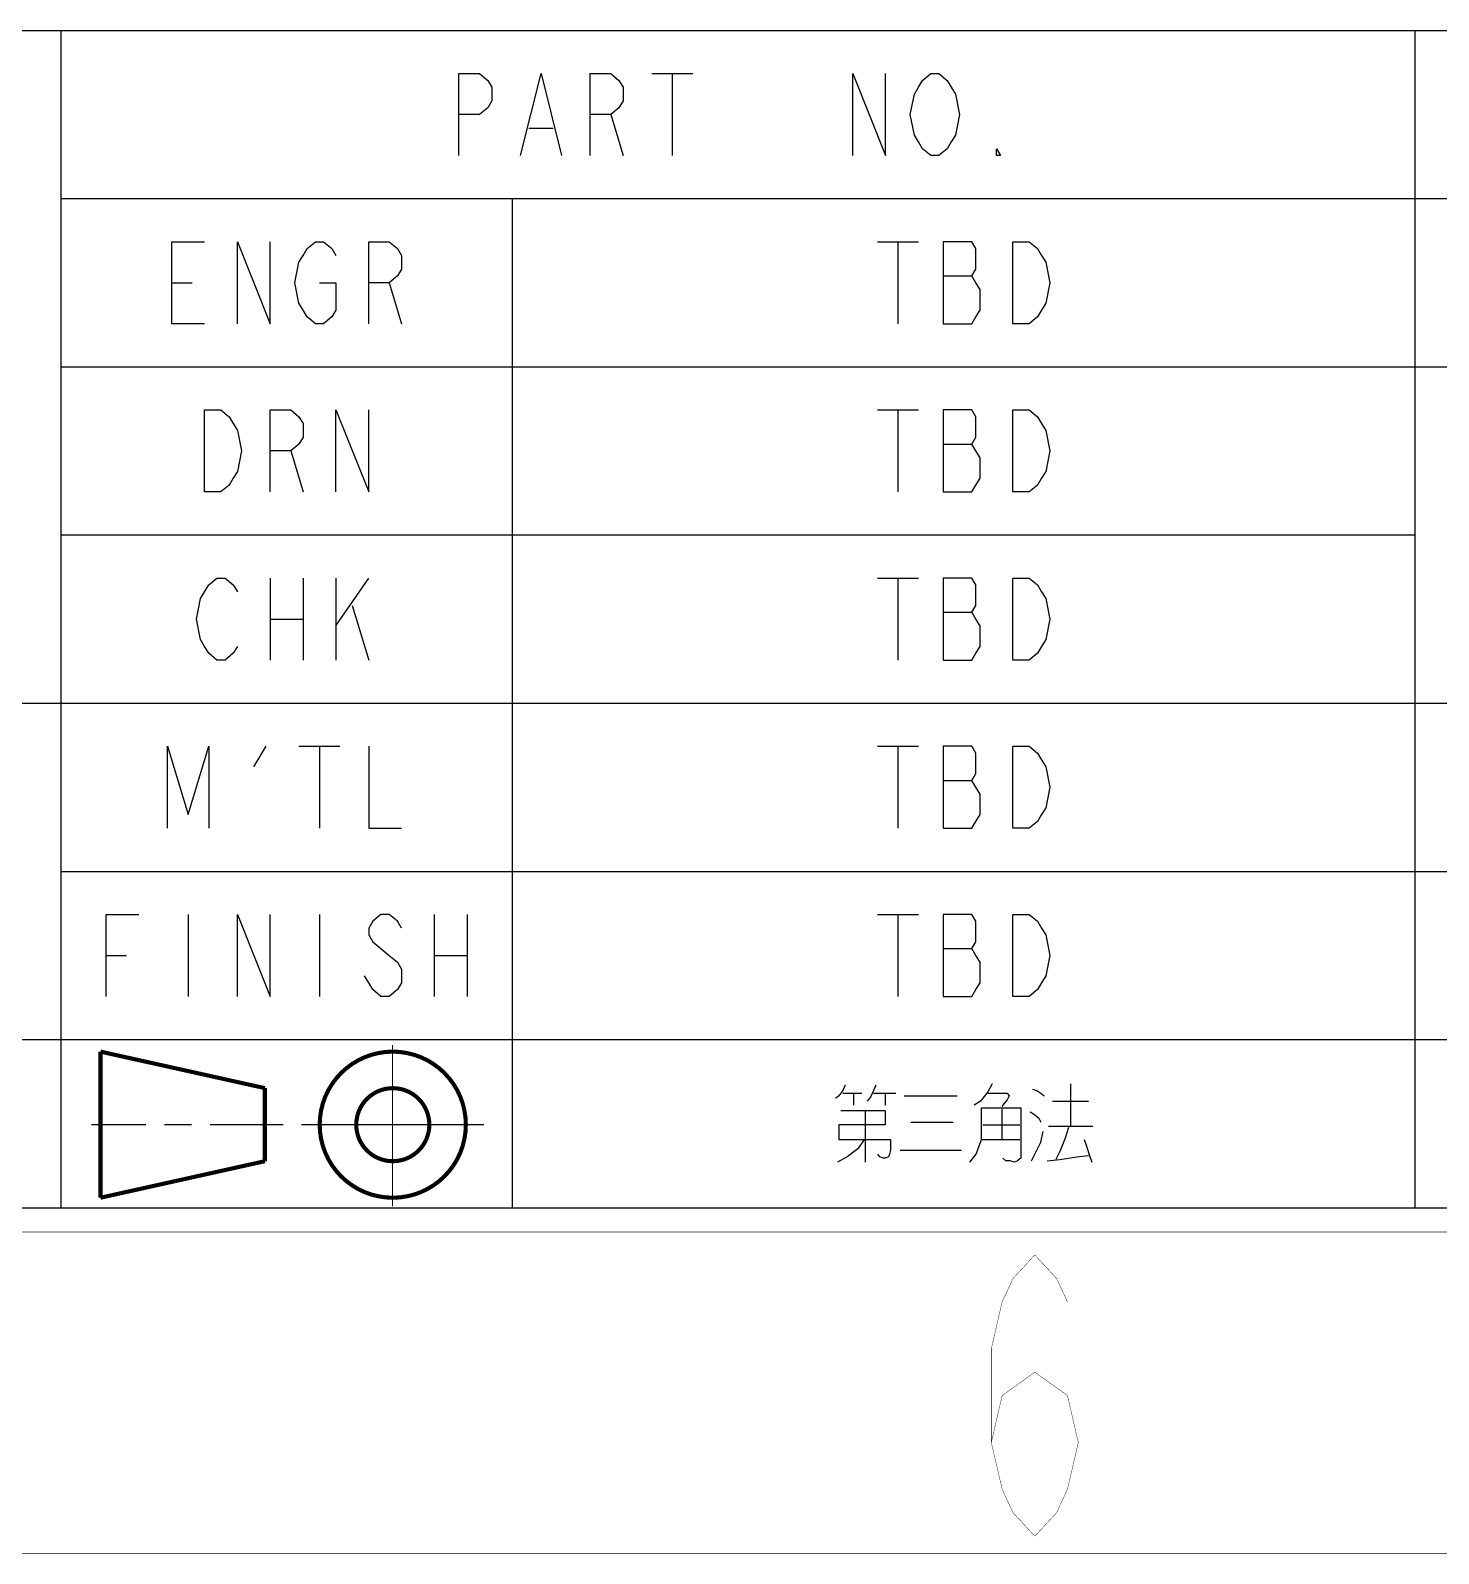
# Model space of a CAD drawing. Header units: millimetres. Extents: x 42 to 799, y 30 to 564.
# Drawn here: x 706.17 to 740.49, y 29.7 to 66.83 of the extents above; entities that cross this region are included whole.
import ezdxf

# ---------------------------------------------------------------- set-up
doc = ezdxf.new("R2010")
doc.units = ezdxf.units.MM
doc.header["$LTSCALE"] = 46.255
doc.layers.get('0').update_dxf_attribs({"linetype": 'CONTINUOUS'})

msp = doc.modelspace()

# ---------------------------------------------------------------- linework, layer by layer
at = {"color": 2, "linetype": 'Continuous'}
for p, q in [((669.917, 66.826), (789.917, 66.826)), ((706.917, 66.826), (706.917, 38.126)), ((739.917, 66.826), (739.917, 38.126)), ((721.317, 65.776), (722.317, 65.776)), ((721.817, 65.776), (721.817, 63.776)), ((720.317, 64.776), (720.617, 63.776)), ((718.317, 64.442), (718.917, 64.442)), ((706.917, 62.726), (789.917, 62.726)), ((717.917, 62.726), (717.917, 38.126)), ((726.817, 61.676), (727.817, 61.676)), ((727.317, 61.676), (727.317, 59.676)), ((709.617, 60.676), (710.117, 60.676)), ((714.917, 60.676), (715.217, 59.676)), ((728.417, 60.842), (729.117, 60.842)), ((706.917, 58.626), (789.917, 58.626)), ((726.817, 57.576), (727.817, 57.576)), ((727.317, 57.576), (727.317, 55.576)), ((712.517, 56.576), (712.817, 55.576)), ((728.417, 56.742), (729.117, 56.742)), ((706.917, 54.526), (739.917, 54.526)), ((712.017, 53.476), (712.017, 51.476)), ((712.817, 53.476), (712.817, 51.476)), ((713.617, 53.476), (713.617, 51.476)), ((713.617, 52.309), (714.417, 53.476)), ((726.817, 53.476), (727.817, 53.476)), ((727.317, 53.476), (727.317, 51.476)), ((714.017, 52.809), (714.417, 51.476)), ((712.017, 52.476), (712.817, 52.476)), ((728.417, 52.642), (729.117, 52.642)), ((669.917, 50.426), (789.917, 50.426)), ((711.617, 48.876), (711.917, 49.376)), ((712.717, 49.376), (713.717, 49.376)), ((713.217, 49.376), (713.217, 47.376)), ((726.817, 49.376), (727.817, 49.376)), ((727.317, 49.376), (727.317, 47.376)), ((728.417, 48.542), (729.117, 48.542)), ((706.917, 46.326), (789.917, 46.326)), ((710.017, 45.276), (710.017, 43.276)), ((713.217, 45.276), (713.217, 43.276)), ((716.017, 45.276), (716.017, 43.276)), ((716.817, 45.276), (716.817, 43.276)), ((726.817, 45.276), (727.817, 45.276)), ((727.317, 45.276), (727.317, 43.276)), ((708.017, 44.276), (708.517, 44.276)), ((716.017, 44.276), (716.817, 44.276)), ((728.417, 44.442), (729.117, 44.442)), ((669.917, 42.226), (789.917, 42.226)), ((725.975, 40.917), (726.44, 40.917)), ((726.233, 40.917), (726.233, 40.627)), ((726.724, 40.917), (727.266, 40.917)), ((727.007, 40.917), (727.007, 40.627)), ((727.472, 40.853), (728.762, 40.853)), ((731.524, 41.143), (731.524, 40.111)), ((726.517, 40.498), (726.517, 39.24)), ((729.846, 40.53), (729.846, 39.788)), ((731.085, 40.724), (731.962, 40.724)), ((727.627, 40.208), (728.659, 40.208)), ((729.382, 40.143), (730.285, 40.143)), ((730.982, 40.111), (732.066, 40.111)), ((729.356, 39.788), (730.285, 39.788)), ((727.369, 39.53), (728.866, 39.53)), ((669.917, 38.126), (789.917, 38.126))]:
    msp.add_line(p, q, dxfattribs=at)
for points in [[(716.617, 63.776), (716.617, 65.776), (717.117, 65.776), (717.317, 65.609), (717.417, 65.442), (717.417, 65.109), (717.317, 64.942), (717.117, 64.776), (716.617, 64.776)], [(718.117, 63.776), (718.617, 65.776), (719.117, 63.776)], [(719.817, 63.776), (719.817, 65.776), (720.317, 65.776), (720.517, 65.609), (720.617, 65.442), (720.617, 65.109), (720.517, 64.942), (720.317, 64.776), (719.817, 64.776)], [(726.217, 63.776), (726.217, 65.776), (727.017, 63.776), (727.017, 65.776)], [(728.617, 64.109), (728.517, 63.942), (728.317, 63.776), (728.117, 63.776), (727.917, 63.942), (727.817, 64.109), (727.717, 64.276), (727.617, 64.776), (727.717, 65.276), (727.817, 65.442), (727.917, 65.609), (728.117, 65.776), (728.317, 65.776), (728.517, 65.609), (728.617, 65.442), (728.717, 65.276), (728.817, 64.776), (728.717, 64.276), (728.617, 64.109)], [(729.817, 63.776), (729.717, 63.776), (729.717, 63.942), (729.817, 63.776)], [(710.417, 59.676), (709.617, 59.676), (709.617, 61.676), (710.417, 61.676)], [(711.217, 59.676), (711.217, 61.676), (712.017, 59.676), (712.017, 61.676)], [(713.217, 60.676), (713.617, 60.676), (713.617, 60.009), (713.517, 59.842), (713.317, 59.676), (713.117, 59.676), (712.917, 59.842), (712.817, 60.009), (712.717, 60.176), (712.617, 60.676), (712.717, 61.176), (712.817, 61.342), (712.917, 61.509), (713.117, 61.676), (713.317, 61.676), (713.517, 61.509), (713.617, 61.342)], [(714.417, 59.676), (714.417, 61.676), (714.917, 61.676), (715.117, 61.509), (715.217, 61.342), (715.217, 61.009), (715.117, 60.842), (714.917, 60.676), (714.417, 60.676)], [(728.417, 61.676), (728.417, 59.676), (729.117, 59.676), (729.217, 59.842), (729.317, 60.009), (729.317, 60.509), (729.217, 60.676), (729.117, 60.842), (729.217, 61.009), (729.217, 61.509), (729.117, 61.676), (728.417, 61.676)], [(730.117, 61.676), (730.517, 61.676), (730.717, 61.509), (730.817, 61.342), (730.917, 61.176), (731.017, 60.676), (730.917, 60.176), (730.817, 60.009), (730.717, 59.842), (730.517, 59.676), (730.117, 59.676), (730.117, 61.676)], [(710.417, 57.576), (710.817, 57.576), (711.017, 57.409), (711.117, 57.242), (711.217, 57.076), (711.317, 56.576), (711.217, 56.076), (711.117, 55.909), (711.017, 55.742), (710.817, 55.576), (710.417, 55.576), (710.417, 57.576)], [(712.017, 55.576), (712.017, 57.576), (712.517, 57.576), (712.717, 57.409), (712.817, 57.242), (712.817, 56.909), (712.717, 56.742), (712.517, 56.576), (712.017, 56.576)], [(713.617, 55.576), (713.617, 57.576), (714.417, 55.576), (714.417, 57.576)], [(728.417, 57.576), (728.417, 55.576), (729.117, 55.576), (729.217, 55.742), (729.317, 55.909), (729.317, 56.409), (729.217, 56.576), (729.117, 56.742), (729.217, 56.909), (729.217, 57.409), (729.117, 57.576), (728.417, 57.576)], [(730.117, 57.576), (730.517, 57.576), (730.717, 57.409), (730.817, 57.242), (730.917, 57.076), (731.017, 56.576), (730.917, 56.076), (730.817, 55.909), (730.717, 55.742), (730.517, 55.576), (730.117, 55.576), (730.117, 57.576)], [(711.217, 51.809), (711.117, 51.642), (710.917, 51.476), (710.717, 51.476), (710.517, 51.642), (710.417, 51.809), (710.317, 51.976), (710.217, 52.476), (710.317, 52.976), (710.417, 53.142), (710.517, 53.309), (710.717, 53.476), (710.917, 53.476), (711.117, 53.309), (711.217, 53.142)], [(728.417, 53.476), (728.417, 51.476), (729.117, 51.476), (729.217, 51.642), (729.317, 51.809), (729.317, 52.309), (729.217, 52.476), (729.117, 52.642), (729.217, 52.809), (729.217, 53.309), (729.117, 53.476), (728.417, 53.476)], [(730.117, 53.476), (730.517, 53.476), (730.717, 53.309), (730.817, 53.142), (730.917, 52.976), (731.017, 52.476), (730.917, 51.976), (730.817, 51.809), (730.717, 51.642), (730.517, 51.476), (730.117, 51.476), (730.117, 53.476)], [(709.517, 47.376), (709.517, 49.376), (710.017, 47.709), (710.517, 49.376), (710.517, 47.376)], [(714.417, 49.376), (714.417, 47.376), (715.217, 47.376)], [(728.417, 49.376), (728.417, 47.376), (729.117, 47.376), (729.217, 47.542), (729.317, 47.709), (729.317, 48.209), (729.217, 48.376), (729.117, 48.542), (729.217, 48.709), (729.217, 49.209), (729.117, 49.376), (728.417, 49.376)], [(730.117, 49.376), (730.517, 49.376), (730.717, 49.209), (730.817, 49.042), (730.917, 48.876), (731.017, 48.376), (730.917, 47.876), (730.817, 47.709), (730.717, 47.542), (730.517, 47.376), (730.117, 47.376), (730.117, 49.376)], [(708.017, 43.276), (708.017, 45.276), (708.817, 45.276)], [(711.217, 43.276), (711.217, 45.276), (712.017, 43.276), (712.017, 45.276)], [(715.217, 44.942), (715.117, 45.109), (714.917, 45.276), (714.717, 45.276), (714.517, 45.109), (714.417, 44.942), (714.417, 44.776), (714.517, 44.609), (714.717, 44.442), (714.917, 44.276), (715.117, 44.109), (715.217, 43.942), (715.217, 43.609), (715.117, 43.442), (714.917, 43.276), (714.717, 43.276), (714.517, 43.442), (714.417, 43.609), (714.317, 43.776)], [(728.417, 45.276), (728.417, 43.276), (729.117, 43.276), (729.217, 43.442), (729.317, 43.609), (729.317, 44.109), (729.217, 44.276), (729.117, 44.442), (729.217, 44.609), (729.217, 45.109), (729.117, 45.276), (728.417, 45.276)], [(730.117, 45.276), (730.517, 45.276), (730.717, 45.109), (730.817, 44.942), (730.917, 44.776), (731.017, 44.276), (730.917, 43.776), (730.817, 43.609), (730.717, 43.442), (730.517, 43.276), (730.117, 43.276), (730.117, 45.276)], [(726.027, 41.111), (725.975, 40.982), (725.872, 40.853), (725.795, 40.788)], [(726.775, 41.111), (726.724, 40.982), (726.646, 40.821), (726.569, 40.724)], [(729.614, 41.143), (729.511, 40.95), (729.33, 40.724), (729.175, 40.627)], [(729.511, 40.917), (729.975, 40.917), (730.001, 40.885), (730.027, 40.853), (729.975, 40.756), (729.898, 40.659), (729.846, 40.595)], [(730.595, 41.014), (730.698, 40.982), (730.801, 40.917), (730.878, 40.853)], [(725.924, 40.498), (727.007, 40.498), (727.007, 40.143), (725.872, 40.143), (725.872, 39.788), (727.136, 39.788), (727.136, 39.53), (727.111, 39.434), (727.085, 39.369), (727.007, 39.337), (726.956, 39.337), (726.878, 39.369), (726.827, 39.434)], [(729.072, 39.24), (729.227, 39.434), (729.356, 39.788), (729.356, 40.111), (729.356, 40.563), (730.311, 40.563), (730.311, 39.434), (730.311, 39.337), (730.233, 39.272), (730.156, 39.24), (730.053, 39.272), (729.949, 39.272), (729.872, 39.337)], [(730.543, 40.466), (730.646, 40.401), (730.749, 40.305), (730.801, 40.208)], [(726.491, 39.788), (726.336, 39.563), (726.078, 39.369), (725.846, 39.24)], [(730.569, 39.272), (730.672, 39.466), (730.801, 39.724), (730.853, 39.982)], [(731.472, 40.079), (731.395, 39.821), (731.266, 39.498), (731.162, 39.305)], [(731.859, 39.788), (731.911, 39.627), (731.988, 39.401), (732.04, 39.24)], [(730.956, 39.272), (731.266, 39.305), (731.678, 39.369), (731.962, 39.401)]]:
    msp.add_lwpolyline(points, dxfattribs=at)
at = {"color": 7, "linetype": 'Continuous'}
for points, const_width in [([(711.887, 41.041), (707.88, 41.931)], 0.1), ([(707.88, 41.931), (707.88, 38.369)], 0.1), ([(714.997, 42.096), (714.997, 38.157)], 0.03), ([(711.887, 41.041), (711.887, 39.26)], 0.1), ([(707.657, 40.15), (708.993, 40.15)], 0.03), ([(709.438, 40.15), (710.106, 40.15)], 0.03), ([(710.551, 40.15), (712.333, 40.15)], 0.03), ([(712.778, 40.15), (717.231, 40.15)], 0.03), ([(711.887, 39.26), (707.88, 38.369)], 0.1), ([(50.882, 38.12), (789.922, 38.12)], 0.01), ([(50.294, 37.533), (790.51, 37.533)], 0.01), ([(730.122, 36.402), (730.652, 36.973)], 0.01), ([(730.652, 36.973), (731.183, 36.402)], 0.01), ([(729.857, 35.831), (730.122, 36.402)], 0.01), ([(731.183, 36.402), (731.448, 35.831)], 0.01), ([(729.592, 34.688), (729.857, 35.831)], 0.01), ([(729.592, 32.404), (729.592, 34.688)], 0.01), ([(729.857, 33.546), (730.652, 34.117)], 0.01), ([(730.652, 34.117), (731.448, 33.546)], 0.01), ([(729.592, 32.404), (729.857, 33.546)], 0.01), ([(731.448, 33.546), (731.713, 32.404)], 0.01), ([(729.857, 31.261), (729.592, 32.404)], 0.01), ([(731.713, 32.404), (731.448, 31.261)], 0.01), ([(730.122, 30.69), (729.857, 31.261)], 0.01), ([(731.448, 31.261), (731.183, 30.69)], 0.01), ([(730.652, 30.119), (730.122, 30.69)], 0.01), ([(731.183, 30.69), (730.652, 30.119)], 0.01), ([(42.461, 29.7), (798.538, 29.7)], 0.01)]:
    msp.add_lwpolyline(points, dxfattribs=dict(at, const_width=const_width))
at = {"color": 7, "linetype": 'Continuous', "const_width": 0.1}
for points in [[(713.223, 40.15, 1), (716.785, 40.15, 1)], [(714.114, 40.15, 1), (715.895, 40.15, 1)]]:
    msp.add_lwpolyline(points, format="xyb", close=True, dxfattribs=at)

doc.saveas('drawing.dxf')
